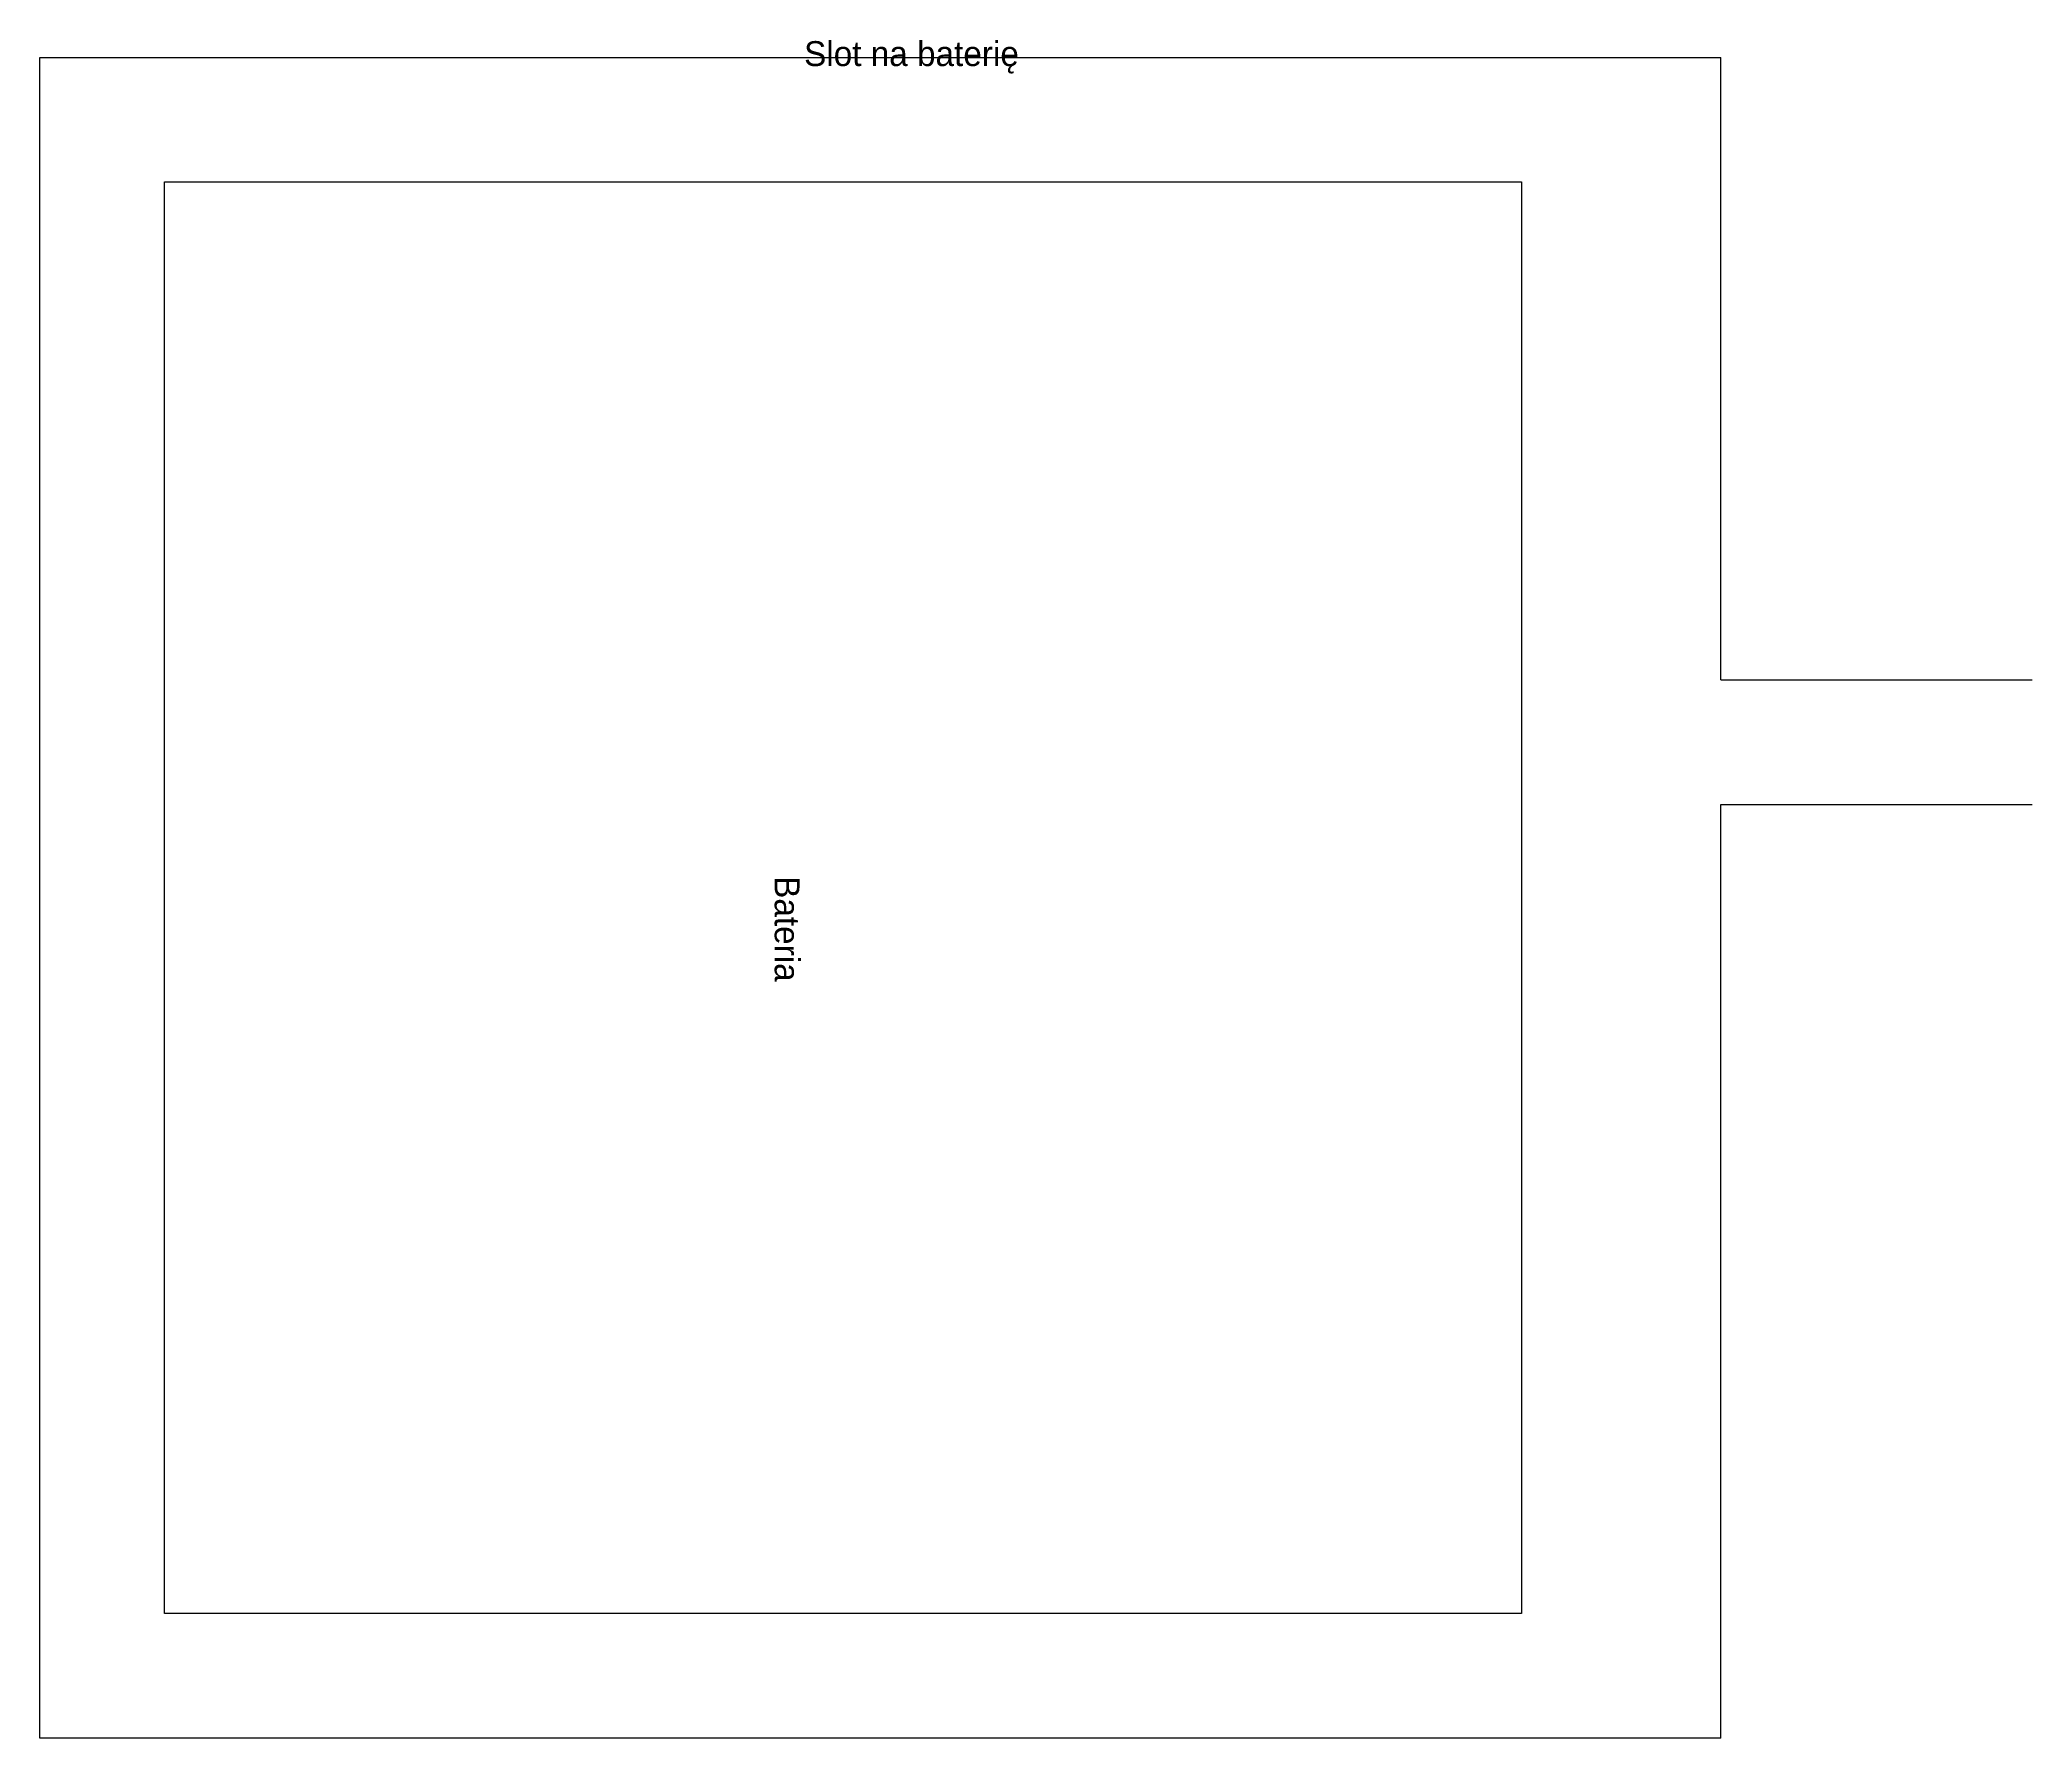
# Model space of a CAD drawing. Header units: millimetres. Extents: x -10 to 310, y -180 to 93.
import ezdxf

# ---------------------------------------------------------------- set-up
doc = ezdxf.new("R2010")
doc.units = ezdxf.units.MM
doc.layers.get('0').update_dxf_attribs({"lineweight": 25, "true_color": 0xffffff})
doc.layers.add('Notes', color=4, linetype='Continuous', lineweight=25, true_color=0x00ffff)
doc.styles.add('textstyle0', font='')
doc.styles.add('textstyle1', font='')
doc.styles.get('textstyle0').set_extended_font_data('Arimo')
doc.styles.get('textstyle1').set_extended_font_data('Arimo')

msp = doc.modelspace()

# ---------------------------------------------------------------- linework, layer by layer
for p, q in [((-10, -180), (-10, 90)), ((-10, 90), (260, 90)), ((260, -10), (260, 90)), ((10, -160), (10, 70)), ((10, 70), (228, 70)), ((228, 70), (228, -160)), ((260, -10), (310, -10)), ((260, -180), (260, -30)), ((260, -30), (310, -30)), ((228, -160), (10, -160)), ((260, -180), (-10, -180))]:
    msp.add_line(p, q)

# ---------------------------------------------------------------- texts
at = {"insert": (110, -50), "char_height": 1, "attachment_point": 5, "rotation": 270, "style": 'textstyle1'}
msp.add_mtext('\\c0;\\H4;Bateria', dxfattribs=at)
at = {"layer": 'Notes', "insert": (130, 90), "char_height": 1, "attachment_point": 5, "style": 'textstyle0'}
msp.add_mtext('\\c0;\\H4;Slot na baterię\\P', dxfattribs=at)

doc.saveas('drawing.dxf')
